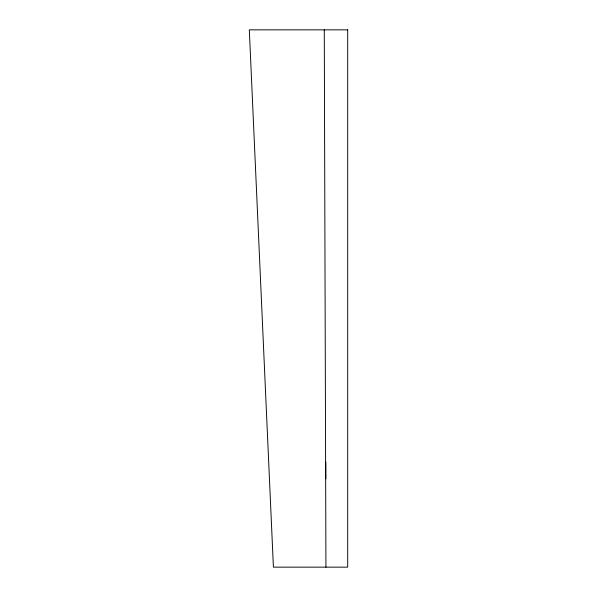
<?xml version="1.0" encoding="UTF-8"?>
<svg xmlns="http://www.w3.org/2000/svg" width="597" height="597" viewBox="0 0 597 597"><rect width="100%" height="100%" fill="white"/><g stroke="black" fill="none" stroke-linecap="round" stroke-linejoin="round"><path stroke-width="0.9" d="M325.813 462.063L325.872 478.801M324.275 29.85L325.932 567.15M347.693 29.85L249.307 29.85L273.404 567.15L347.693 567.15L347.693 29.85"/></g></svg>
